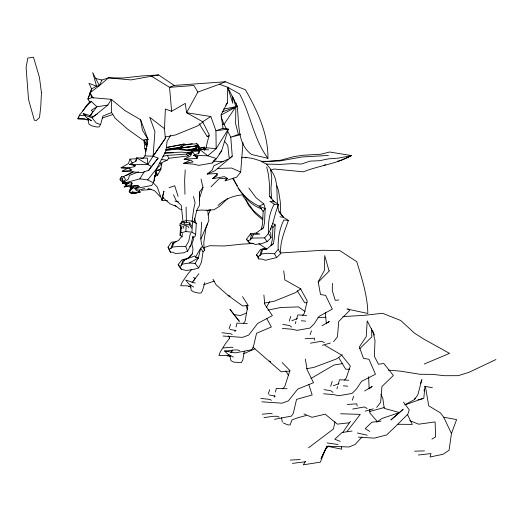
<?xml version="1.0" encoding="UTF-8"?>
<svg xmlns="http://www.w3.org/2000/svg" width="522" height="522" viewBox="0 0 522 522"><rect width="100%" height="100%" fill="white"/><g stroke="black" fill="none" stroke-linecap="round" stroke-linejoin="round"><path stroke-width="0.78" d="M201.042 179.053L202.999 187.444L199.645 191.946L199.528 205.25L196.827 210.196L193.956 222.418M132.157 191.952L136.235 193.316L131.055 193.297L132.157 191.952L136.242 192.422L136.235 193.316L131.055 193.297L129.065 191.43L130.095 189.251L134.917 185.375M189.59 160.541L183.627 163.353L193.91 164.221L198.823 165.363L212.206 163.014L216.539 158.584L221.615 150.917L228.29 129.149L223.024 128.255L221.041 114.729L227.52 102.553L227.67 87.252L219.357 84.251L197.845 92.1L186.563 112.726L202.68 121.75L209.191 134.761L205.635 149.135M272.34 223.253L275.192 224.819L274.344 238.136L273.371 243.643L266.331 249.464L265.796 248.863L260.556 249.333L256.543 254.906L258.762 258.945L262.011 259.108L265.339 260.276L276.601 257.581L280.705 253.568C279.727 241.947 284.764 231.142 288.398 220.388L283.681 217.439L281.267 214.894M332.397 283.329L332.286 290.623L335.248 300.339L338.856 299.961M199.443 200.781L199.645 191.946M193.081 236.557L193.401 239.748L191.874 243.989L192.964 248.824L192.507 253.62L187.796 258.475L182.047 259.799L178.165 264.556L181.375 269.306L186.55 270.513L194.452 269.221L198.706 267.897L201.479 262.168L203.038 251.832L204.741 250.182C198.301 242.299 201.857 231.429 201.446 222.248M153.148 156.156L165.337 138.428L164.476 128.693L165.376 109.02L171.607 111.323L185.31 103.369L186.563 112.726L210.849 116.517L215.945 130.754L216.16 148.698L207.789 155.804L193.368 155.38L199.058 153.207L199.632 149.351L208.722 149.873M248.857 188.057L256.021 197.688L263.78 203.861L265.228 208.448L263.153 211.384L262.553 223.768L261.248 229.771M185.193 169.924L184.644 180.684L184.958 194.288M275.192 224.819L272.941 227.422L272.314 239.755L270.918 245.614L273.371 243.643M181.969 228.734L179.959 225.439L180.07 223.507L184.273 222.176L189.734 222.927L191.744 226.222M182.511 236.792L180.038 235.324L180.566 225.863M180.038 235.324L180.899 232.851L181.251 226.541M181.428 223.39L181.519 221.811L186.452 220.512L192.566 221.152L196.279 223.351L195.665 234.391L194.797 236.864L192.683 237.425M179.959 225.439L184.162 224.114L184.273 222.176M180.899 232.851L185.839 231.553L186.145 226.033M186.321 222.881L186.452 220.512M191.633 228.16L189.63 224.865L189.734 222.927M195.665 234.391L191.952 232.192L192.566 221.152M242.984 142.63L240.694 172.071L236.701 177.147L225.086 180.847L227.168 178.224L224.421 176.619L212.708 178.681L217.557 173.702M140.796 158.447L143.113 158.303L144.985 155.902L153.09 156.182L158.088 158.088L151.55 166.511L147.791 164.437L147.328 158.146L136.594 157.853L135.961 161.207L129.463 164.371L147.791 164.437L153.09 156.182L154.93 131.629L149.69 117.235L164.476 128.693M424.934 386.391L423.805 398.182L405.483 404.707M270.644 229.471L270.794 228.003M163.712 197.916L162.342 197.251L161.996 200.415L167.529 200.761M191.965 221.909L193.786 208.572L195.091 202.784L193.479 196.52M451.439 433.495L443.707 417.189L456.613 419.59L451.439 433.495L449.09 450.218L443.165 454.238L430.069 456.998L430.983 453.566L418.396 455.008M205.779 229.23L203.821 242.325L204.011 247.232L204.741 250.182M424.06 390.978L424.321 389.438M244.289 351.443L242.841 360.017L241.275 362.633L233.778 362.137L230.985 360.715L229.804 355.378M144.985 155.902L147.863 139.106L140.588 119.721L124.608 110.37L111.343 99.343L91.892 97.66L87.983 99.004L89.608 102.005L85.38 106.912L82.456 111.532M154.917 176.384L157.644 175.144L160.743 169.559L161.866 163.621L160.443 163.269L167.066 160.234L168.802 158.29L188.011 155.921L190.197 153.057L181.734 152.111L164.619 152.861M261.816 229.249L263.525 227.696L264.556 222.352L265.228 208.448C250.58 204.239 238.632 192.305 233.367 178.139M190.406 233.243L188.716 241.216L185.708 246.554L187.587 251.18L183.313 252.876L175.353 253.509L172.971 252.283L170.407 252.204L168.045 247.174L171.373 242.156L176.756 241.686M250.73 233.582L246.482 239.252L247.643 240.733L250.26 239.859L251.239 235.292L250.73 233.582L256.08 233.145L259.806 234.13L253.692 234.313L251.239 235.292M334.987 421.854L333.428 428.986L308.528 447.804M187.587 251.18L190.778 245.568L192.886 236.42M134.852 165.213L134.5 166.688L131.42 167.301L121.065 167.816L128.458 163.562L129.978 159.125L136.157 158.734M135.72 161.533L136.594 157.853L147.791 164.437M138.147 185.597L134.754 188.69L151.68 185.473L153.448 182.902L156.894 168.28L166.016 150.773L167.047 141.455L170.707 135.185M234.946 331.659L235.318 330.113M236.055 327.013L236.975 323.138L247.337 323.438M274.22 397.268L274.572 395.793M275.446 392.113L276.321 388.433L287.048 388.74M182.53 233.667L181.845 236.518L178.511 240.433L174.048 242.626L172.547 243.885L170.857 248.511L169.161 249.255L168.045 247.174M179.098 266.474L181.225 265.828L181.891 264.236L189.466 262.984L195.084 263.486L198.314 257.94L200.696 248.198L202.405 246.436M123.309 183.085L120.014 179.646L120.367 178.211L121.6 176.553L123.74 176.403L133.299 171.581M162.538 196.481L163.928 191.111L161.996 200.415L157.292 187.085L154.179 183.731M256.543 254.906L257.901 256.583L259.871 255.702L261.189 250.808L262.657 249.066L265.796 248.863M259.871 255.702L261.287 253.992L262.657 249.066L266.331 249.464M100.563 124.543L102.978 116.041L111.571 112.556L111.343 99.343L107.871 105.052L92.133 117.835L86.593 115.877L83.194 113.502L86.234 117.339L91.415 120.758L88.022 118.696L88.864 124.027L91.441 125.743L96.577 126.976L99.063 126.924L100.563 124.543L96.231 123.022L92.133 117.835L93.105 116.621L97.503 113.842M121.424 177.167L121.6 176.553M204.807 282.578L202.464 290.767L200.996 293.044L198.621 293.103L193.662 291.896L191.183 290.232L190.38 285.097M336.918 388.838L337.577 386.567M338.236 384.296L339.561 379.748L348.637 380.251M295.282 323.666L295.922 321.48M296.561 319.288L297.847 314.91L306.61 315.405M197.636 156.163L196.97 158.434L184.09 159.158L190.732 155.876L192.259 150.917L199.906 150.825M198.301 153.892L199.632 149.351L207.789 155.804L216.539 158.584M330.667 386.3L332.181 381.334M289.26 321.206L290.721 316.417M181.225 265.828L182.928 260.419L194.784 255.93L195.476 257.118L198.314 257.94L189.466 262.984M199.906 197.081L202.999 187.444M407.63 414.879L409.235 409.848L403.486 402.123M91.892 97.66L89.986 92.838L99.343 85.68L92.72 72.63L96.577 86.195L88.968 83.337L91.591 88.929L87.983 99.004L91.591 88.929L96.577 86.195L99.343 85.68L108.478 77.837L123.303 77.993L142.004 75.931L158.616 74.959L174.211 85.425L225.334 81.771L245.444 89.764C257.294 110.762 268.191 133.645 267.943 158.303L251.532 154.492C236.59 143.504 239.363 122.54 237.177 106.39L235.951 103.043M352.324 400.178L353.681 396.172M268.178 394.143L269.698 389.706M310.133 334.628L311.451 330.765M229.119 328.638L230.593 324.358M180.873 223.67L181.519 221.811M205.896 228.453L207.684 223.455M204.755 150.153L205.172 148.979L190.961 150.173M272.686 200.526L278.774 204.611C273.274 215.416 273.887 229.321 264.576 237.888L251.806 238.097L250.26 239.859M404.733 404.818L414.501 399.584L415.049 398.103M420.517 383.318L421.887 379.624L417.848 394.782L414.501 399.584M136.183 185.682L130.454 190.262L129.639 192.311L132.203 193.127M170.857 248.511L172.253 247.036L174.048 242.626M187.548 150.088L195.189 148.522L196.213 146.056L197.29 145.964L196.05 148.607L188.279 149.834M107.871 105.052L96.935 106.769L91.376 101.522L87.415 105.255L79.39 115.205L77.863 118.794L85.001 118.977M200.859 239.043L208.859 220.571L207.697 210.392L206.197 210.138M99.343 85.68L101.914 80.036L108.478 77.837L130.957 79.912L158.616 74.959M208.108 215.005L210.503 209.766L207.697 210.392L201.264 210.046L196.729 210.444M327.046 446.166L321.069 458.518L327.046 446.166L341.636 449.194L341.61 446.825M251.806 238.097L253.692 234.313M230.887 352.8L232.277 350.06M231.181 352.768L232.218 350.817M193.675 280.98L195.104 278.389L193.486 277.352M266.442 307.23L269.633 301.651M90.169 116.145L92.838 111.493L91.187 110.383L96.935 106.769L89.653 116.217M195.476 257.118L200.696 248.198L203.038 251.832M278.774 204.611L274.291 204.2C269.189 212.774 267.884 223.749 268.517 233.595L271.081 237.732L267.081 241.608L261.711 243.67L255.447 244.433L252.289 243.285L249.588 242.965L247.643 240.733M305.357 461.5L303.315 464.815L320.345 462.159L325.493 449.174L329.049 445.847M138.454 171.914L129.378 175.412L128.529 178.902L122.409 183.568L139.831 178.863L144.45 171.386M154.623 176.077L156.548 172.971L155.171 172.56M173.565 149.005L182.308 147.028L184.246 143.955L166.342 147.576M79.116 116.811L77.863 118.794L84.779 119.055L88.244 120.21M162.929 156.267L167.405 155.399L186.667 154.101L187.666 152.528M181.891 264.236L184.781 259.793L189.297 257.287L192.507 253.62M350.445 421.3L342.837 432.392M191.959 282.709L198.882 273.724M225.739 105.229L227.52 102.553M153.09 156.182L165.337 138.428M202.999 149.246L204.461 147.152L204.8 148.992M129.025 182.7L124.138 186.935L131.622 184.455L132.444 183.313L131.107 182.759L122.409 183.568M127.459 168.273L122.226 171.229L142.245 172.586L148.685 170.276L151.55 166.511M282.833 388.897L284.829 386.306L289.919 370.542L282.167 362.522M148.685 170.276L158.088 158.088M229.373 337.264L229.66 338.178L225.719 343.28L220.349 351.769L218.907 355.495L225.876 355.365L230.789 356.63M212.206 163.014L215.181 159.197M219.142 154.101L221.615 150.917M376.669 407.421L380.668 402.318L381.941 386.502L393.36 375.507L383.82 363.514L378.483 364.226L374.313 356.239L375.024 340.605L372.604 330.315M243.265 323.581L245.086 321.271L247.93 305.116L242.534 296.587M333.604 341.688L337.46 336.781L338.713 321.467L349.557 310.629L348.011 308.828M139.831 178.863L147.693 179.901L156.894 168.28M261.287 253.992L267.564 253.242L274.539 253.809L278.18 249.346C277.75 239.383 279.361 228.91 283.877 219.984L288.398 220.388M344.527 380.107L346.288 377.967L350.314 365.987L341.479 354.999L324.795 345.251M191.744 269.345L187.75 274.141L182.171 282.213L180.723 285.717L187.418 285.847L191.117 286.983M225.086 180.847L227.155 178.38M196.213 146.056L165.794 149.507L180.495 147.106L182.615 144.587L184.246 143.955M154.753 176.084L156.828 173.617L156.548 172.971M302.29 315.693L304.293 313.324L307.243 300.972L300.535 288.744L284.882 279.923L283.727 270.859M347.137 431.368L360.271 414.364L340.592 413.77M204.246 150.179L206.314 147.746L216.16 148.698L228.29 129.149L215.945 130.754L223.024 128.255M362.02 436.979L355.077 444.503L349.068 446.995L328.814 446.277M397.744 424.269L407.441 414.501L412.308 424.379L397.744 424.269L386.652 434.95L374.241 438.141L358.431 437.149M210.934 186.922L219.162 178.687L227.09 178.387M189.63 246.697L190.778 245.568M318.237 282.108L329.486 270.774M359.514 348.879L371.821 336.912L371.586 328.808M227.533 198.66L219.742 206.183L213.955 209.727L207.932 210.255M120.367 178.211L122.194 179.124L123.473 181.441L125.508 179.483L123.74 176.403L122.194 179.124L122.35 182.191M156.202 168.991L161.866 163.621L159.53 163.105M122.226 171.229L130.957 170.479L131.74 169.741L130.043 168.828L121.065 167.816M227.396 130.768L230.776 137.201L232.257 156.176L214.842 170.798L207.241 174.08L216.806 173.48L217.185 175.633L212.708 178.681M207.241 174.08L212.376 169.807L213.752 165.8L227.931 159.203M229.843 158.127L232.257 156.176M327.562 322.857L329.31 321.454L321.97 325.8M202.954 121.965L197.995 125.743L175.588 134.937L165.246 136.979M300.868 288.712L295.83 292.496L274.246 301.214L264.647 303.06M153.853 181.206L154.316 180.86L154.251 177.389M217.974 205.498C225.067 198.908 234.039 195.248 243.65 194.817M256.08 233.145L263.525 227.696M342.295 354.764L336.553 358.921L313.709 367.468L306.61 368.689M133.084 187.431L130.493 189.199L130.115 186.915L132.307 188.181M376.721 422.102L381.954 418.487L399.487 412.556L403.186 409.248L390.834 419.975L399.487 412.556L384.264 408.374L382.802 398.39L380.903 394.312M202.68 121.75L210.849 116.517M227.311 355.919L229.041 354.869M364.578 390.991L372.186 386.45L369.152 388.773L368.623 376.806M431.903 439.087L435.57 436.927L435.12 421.913L418.709 424.197L409.711 420.621M188.768 286.434L190.843 285.26M310.871 378.528L333.963 365.035L342.739 363.566M125.887 175.764L132.823 172.325M86.163 119.688L88.309 118.527M221.211 114.984L237.177 106.39L223.612 109.124M263.78 203.861L259.095 206.177L263.153 211.384M134.754 188.69L139.465 186.511L137.514 185.669L134.154 185.63L124.138 186.935M495.9 359.56L469.043 372.284L458.166 375.677L444.561 375.709L432.607 374.385L419.936 374.267L400.354 371.129L388.414 370.15M172.547 243.885L173.97 243.239M243.598 353.766L254.997 348.755M424.242 364.023L449.533 353.381L423.525 338.941L414.324 333.003L400.7 320.482L382.456 313.252L364.513 315.321L342.863 316.606M219.357 84.251L225.334 81.771M174.211 85.425L169.552 87.331L151.315 76.075M246.56 313.011L240.433 315.503L233.98 314.635L229.928 309.265L239.37 321.343L233.347 313.872M323.346 165.565L325.571 164.658M189.988 150.727L199.332 147.145L198.314 144.914L196.801 143.713L183.457 145.083M333.323 385.791L339 383.605M291.811 320.723L297.299 318.629M240.649 134.154L238.417 134.376L230.776 137.201L240.596 134.643M222.3 111.897L237.177 106.39M195.574 146.414L197.753 145.651L199.332 147.145M169.03 187.731L174.7 185.754L178.093 196.422M203.547 284.744L214.288 281.084M102.371 118.005L112.856 114.501M204.011 247.617L209.759 245.725L224.238 245.986L242.254 244.12L253.451 243.5M241.712 157.912L243.885 157.213L246.58 157.481L252.968 158.551L261.894 161.305L268.301 161.376L280.784 160.169L294.31 156.528L303.112 155.256L320.984 154.205L329.61 152.006L351.56 155.582C336.533 163.98 319.092 165.526 303.341 171.823L274.154 169.004L270.357 170.113M139.093 190.086L140.222 192.083L136.647 190.647L135.283 189.46L139.093 190.086L144.738 188.429M365.061 411.186L373.295 408.843M322.4 345.277L330.341 343.052M245.118 157.879L246.58 157.481M132.993 193.323L134.291 192.964M198.96 148.653L204.461 147.152L198.249 148.398M369.687 411.486L384.166 407.532M91.376 101.522L89.608 102.005L89.458 101.04M155.458 170.988L160.743 169.559L160.665 167.986M306.225 415.486L297.834 417.757L292.013 419.929L290.069 424.98L287.713 424.875L283.329 422.911M418.037 399.748L422.781 398.678M268.008 310.153L280.653 307.491L298.493 306.91L305.161 311.608M337.48 161.226L339.711 160.783L351.56 155.582L338.125 158.179L328.521 158.851L319.471 160.73L310.244 161.102L301.305 164.052L292.705 163.621L279.622 164.417L266.585 164.091L261.816 161.82M352.676 409.065L364.389 406.945L367.142 408.543M310.453 343.195L321.754 341.192L324.41 342.739M166.237 147.498L182.615 144.587M183.542 145.051L192.377 143.583M156.058 170.342L160.743 169.559M274.565 419.31L291.491 416.073L293.26 413.502L296.555 399.382L312.156 394.965L308.835 384.655M174.968 149.031L197.753 145.651L196.801 143.713M235.213 352.892L251.545 349.799L253.255 347.326L256.576 333.245L271.355 326.994L266.69 318.44M199.156 123.668L207.038 136.314L209.426 135.929M165.781 150.597L175.862 149.038L192.481 151.263M352.076 431.022L342.06 432.484L334.791 439.237L340.246 441.384M263.956 417.574L273.965 416.256L277.326 416.295L279.277 417.13M224.975 351.202L234.639 349.949L237.882 349.988L239.761 350.797M292.424 463.386L305.592 461.742M184.201 147.53L197.29 145.964M381.001 421.156L371.847 422.213L365.191 428.679L369.87 431.446M349.211 422.794L337.323 424.132L325.186 414.181L311.98 417.3L304.006 413.92M183.627 163.353L193.055 162.003L191.261 160.443L184.09 159.158M347.208 404.472L356.767 403.832L357.152 405.992M305.181 338.752L314.407 338.171L314.773 340.253M149.938 189.584L141.416 190.302M148.392 139.446L142.728 140.013L127.668 129.208L115.186 118.246L111.571 112.556M248.107 305.442L242.665 305.977L228.121 295.485L216.101 284.81L212.989 279.205M191.633 150.042L199.404 149.299L198.112 147.55L198.928 148.887M262.22 414.214L270.925 413.391L272.256 413.939M223.305 347.959L231.703 347.182L232.988 347.711M194.412 151.112L200.063 150.604M136.242 192.422L140.222 192.083L137.064 192.383M147.843 189.486L151.282 189.205M289.971 371.064L281.188 371.794L252.922 347.137M172.253 247.036L180.527 246.371L185.708 246.554M280.464 252.974L322.583 250.266L339.789 250.58L356.754 261.646C361.909 278.598 367.527 295.563 367.84 313.468L346.902 308.985M290.154 460.091L300.143 459.543M328.462 155.425L301.579 157.031L279.864 160.978L261.137 161.494M165.206 153.22L173.265 152.822M207.038 136.314L208.663 136.235M307.073 302.675L304.698 302.78L297.181 290.63M180.495 147.106L182.308 147.028M317.865 317.552L325.93 317.245M223.364 161.618L213.133 161.135M414.605 451.178L424.471 450.884M217.583 168.417L231.69 168.064L240.694 172.071M349.74 369.165L345.721 369.25L338.563 357.374M190.034 152.829L191.652 152.855M188.168 153.103L192.076 153.207M187.953 152.972L190.197 153.057M146.238 148.489L144.803 148.418L143.987 140.503L147.328 144.581M261.946 401.809L281.958 403.186L288.398 400.876L297.755 389.06L313.52 382.711L307.08 369.609L305.357 359.149M223.103 336.031L242.417 337.369L248.629 335.144L257.718 323.399L272.38 315.627L264.784 304.417L263.884 294.982M343.215 385.843L347.737 386.182M301.357 320.789L305.722 321.128M79.39 115.205L85.497 115.695M323.575 393.797L333.865 394.639L338.778 395.774L352.154 393.386L356.487 388.936L361.531 381.36L375.468 374.254L368.976 359.227L363.508 358.438L359.364 346.934L366.242 336.599L367.201 320.854L374.489 335.039M282.402 328.429L292.327 329.258L297.07 330.361L309.983 328.077L314.166 323.797L319.046 316.417L332.299 309.122L325.611 295.354L320.488 294.506L318.185 281.769L324.462 270.318L324.71 255.604L328.984 270.748M195.189 148.522L196.05 148.607M185.839 231.553L191.952 232.192M221.987 332.736L230.639 333.721L232.283 334.609M260.785 398.39L269.757 399.408L271.46 400.328M184.162 224.114L189.63 224.865M327.033 442.93L338.054 444.503M161.167 159.386L167.066 160.234M222.431 124.092L224.016 124.327L226.646 129.332M234.711 352.807L224.316 350.791L227.866 354.216L233.464 357.061M177.754 148.437L193.603 150.897M189.46 154.231L190.987 154.479M324.038 389.601L331.209 390.867L333.003 392.427M282.852 324.377L289.769 325.617L291.504 327.118M279.988 216.78L283.681 217.439L279.035 211.664C274.84 198.21 280.321 181.937 270.957 170.361M424.758 386.273L432.425 387.755M129.463 164.371L135.616 165.578L134.5 166.688L133.267 164.626M230.085 329.421L236.022 330.589M269.182 394.945L275.335 396.152M174.942 201.153L178.537 201.877M357.361 432.999L367.292 435.211M182.021 209.668L179.796 209.113L174.779 205.211M95.937 78.548L101.914 80.036M93.105 116.621L83.194 113.502L84.903 114.847M195.287 283.107L185.741 280.06L188.657 283.779L193.642 287.1M148.144 188.462L154.642 190.745L160.163 196.637M193.368 155.38L197.91 156.815L196.97 158.434L192.259 150.917L192.37 152.496M120.014 179.646L121.071 180.031M261.646 208.839C251.35 205.557 244.061 196.82 238.143 188.168M229.628 296.072L228.121 295.485L230.15 296.542M176.814 206.595L170.27 203.965L162.342 197.251M143.987 140.503L145.736 144.829L147.152 145.416M270.657 361.726L269.221 361.061L270.566 361.779M147.693 179.901L153.448 182.902M232.186 96.139L232.792 103.265L227.67 87.252L239.559 93.869C250.73 114.683 253.568 139.133 267.943 158.303M196.905 257.137L198.314 257.94M274.291 204.2L269.854 201.277L274.22 201.942L269.711 196.233L269.489 184.168L268.38 174.198L266.716 166.896M258.905 243.683L266.729 248.981M123.473 181.441L124.993 182.609L125.097 184.096L126.722 185.454L124.667 183.6M130.787 188.736L130.115 186.915L131.603 188.135M262.866 218.561L253.705 210.921L242.834 195.9M262.697 219.795L255.526 213.759L248.537 205.303L245.79 199.495M146.584 149.971L144.803 148.418L145.906 151.824M266.585 164.091L270.637 169.213L271.792 178.041L270.951 188.775L271.616 198.81M271.42 225.798L272.941 227.422M130.989 185.427L132.059 186.608L131.179 185.44M377.628 421.854L369.915 413.059L369.778 409.411M249.588 242.965L246.482 239.252M195.084 263.486L198.706 267.897M224.388 141.142L227.762 145.377L229.243 158.616M178.165 264.556L181.375 269.306M145.736 144.829L147.145 146.675M129.208 168.123L130.957 170.479M186.667 154.101L188.011 155.921M443.53 417.071L440.529 412.948L428.725 405.842L425.41 386.417M264.576 237.888L267.081 241.608M232.636 178.439L237.353 185.721M279.035 211.664L280.347 213.707M89.986 92.838L93.288 98.058M188.918 227.886L187.848 226.13L184.86 225.53L182.785 226.437L183.855 228.192M147.863 139.106L142.467 130.226L140.588 119.721M278.18 249.346L280.705 253.568M129.978 159.125L132.444 163.249M228.264 335.835L229.66 338.178M197.845 92.1L193.903 85.471L169.552 87.331L171.607 111.323M269.711 196.233L270.885 198.243M285.841 370.822L288.555 375.605M274.539 253.809L276.601 257.581M157.644 175.144L155.797 171.647M130.115 186.915L130.833 188.318M227.67 87.252L237.047 105.94M167.405 155.399L168.802 158.29M173.519 194.771L176.129 200.468L181.291 205.472L182.994 221.713M169.161 249.255L170.407 252.204M221.1 116.85L224.016 124.327L235.82 106.808L235.624 123.864L238.417 134.376M126.285 182.987L126.611 183.875M257.901 256.583L258.762 258.945M246.071 305.722L247.441 309.507M130.095 189.251L130.454 190.262M145.977 139.485L147.511 143.974M276.993 185.865L278.578 190.928L280.288 201.87L280.784 214.385M194.471 218.105L196.102 223.488M233.308 97.575L235.611 106.038M131.166 182.446L131.622 184.455M281.593 417.737L282.278 422.05M325.265 312.698L326.394 323.797M270.631 232.447L271.081 237.732M186.106 207.006L186.334 221.165M41.434 92.681L40.794 106.279L39.522 117.567L36.299 120.497L34.328 120.21L28.527 99.506L26.1 67.495L27.79 58.099L33.447 57.185L39.398 77.158L41.434 92.681"/></g></svg>
